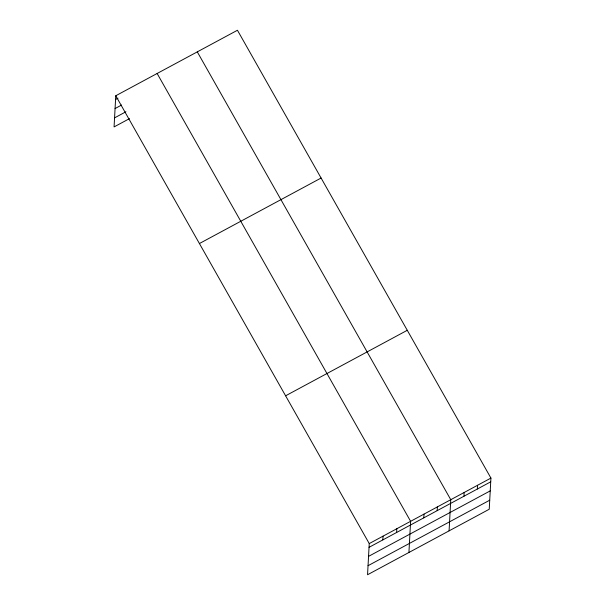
<?xml version="1.0" encoding="UTF-8"?>
<svg xmlns="http://www.w3.org/2000/svg" width="605" height="605" viewBox="0 0 605 605"><rect width="100%" height="100%" fill="white"/><g stroke="black" fill="none" stroke-linecap="round" stroke-linejoin="round"><path stroke-width="0.91" d="M115.767 95.756L369.247 543.577L367.553 574.75L489.233 509.244L490.927 478.079L237.447 30.25L115.767 95.756L114.073 126.921L129.493 118.625M382.829 539.902L383.033 536.159M396.623 532.476L396.827 528.732M408.927 552.478L410.613 521.306L157.134 73.485M423.795 517.85L423.999 514.106M437.181 510.643L437.385 506.899M449.084 530.865L450.77 499.692L197.29 51.864M463.952 496.236L464.156 492.485M477.337 489.029L477.542 485.278M115.563 99.5L117.998 98.192M115.071 108.552L121.56 105.058M114.564 117.877L125.923 111.759M199.416 243.535L321.089 178.029M285.598 395.799L407.278 330.292M369.247 543.577L490.927 478.079M369.042 547.328L490.723 481.822M368.551 556.373L490.231 490.874M368.044 565.698L489.725 500.199"/></g></svg>
